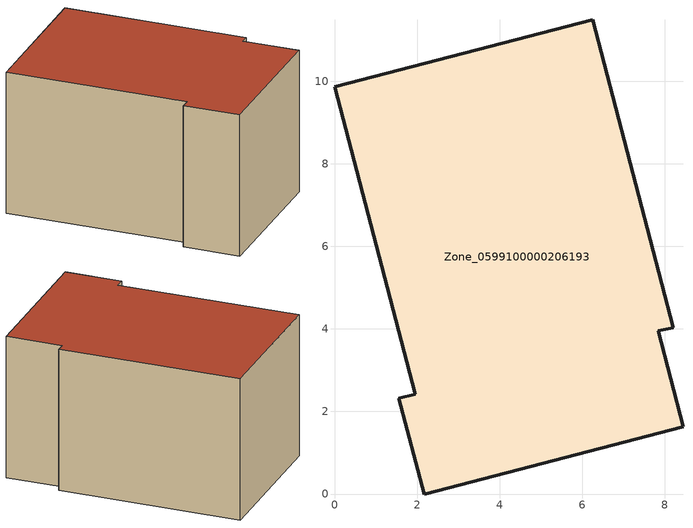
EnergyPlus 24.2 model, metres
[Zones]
Zone_0599100000206193
 floor ground (C_G): 1.56,2.32 1.96,2.42 0,9.86 6.25,11.48 8.2,4.03 7.84,3.95 8.44,1.63 2.17,0 z3.27
 wall outside (C_F): 1.96,2.42 1.56,2.32 2.17,0 8.44,1.63 7.84,3.95 8.2,4.03 6.25,11.48 0,9.86 1.96,2.42 z3.27:9.45
 roof outside (C_R): 6.25,11.48 0,9.86 1.96,2.42 1.56,2.32 2.17,0 8.44,1.63 7.84,3.95 8.2,4.03 z9.45
[BUILDING]
Pand.0599100000206193: North Axis=0; Terrain=City; Loads Convergence Tolerance Value=0.04; Temperature Convergence Tolerance Value=0.4; Solar Distribution=FullExterior; Maximum Number of Warmup Days=25; Minimum Number of Warmup Days=1
[Site:Location]
Rotterdam.The.Hague.AP_ZH_NLD Design_Conditions: Latitude=51.96; Longitude=4.45; Time Zone=1; Elevation=-4.5
[SITE:GROUNDTEMPERATURE:BUILDINGSURFACE]
18, 18, 18, 18, 18, 18, 18, 18, 18, 18, 18, 18
[MATERIAL] Thermal Absorptance=0.9; Solar Absorptance=0.7; Visible Absorptance=0.7
Name | Roughness | Thickness | Conductivity | Density | Specific Heat
G.TI.1946-1964 | MediumSmooth | 0.15 | 1 | 540 | 1210
F.TI.1946-1964 | Rough | 0.3 | 0.857143 | 1920 | 840
R.TI.1946-1964 | MediumRough | 0.2 | 0.277778 | 1500 | 1000
[CONSTRUCTION]
C_G: G.TI.1946-1964
C_F: F.TI.1946-1964
C_R: R.TI.1946-1964
[ZONE]
Zone_0599100000206193: Type=1; Multiplier=1; Ceiling Height=Autocalculate; Volume=Autocalculate; Floor Area=autocalculate; Part of Total Floor Area=Yes
[ZONEINFILTRATION:DESIGNFLOWRATE]
Infil_Zone_0599100000206193: Zone or ZoneList or Space or SpaceList=Zone_0599100000206193; Schedule=AlwaysOn; Design Flow Rate Calculation Method=Flow/Area; Flow Rate per Floor Area=0.003; Constant Term Coefficient=1; Temperature Term Coefficient=0; Velocity Term Coefficient=0; Velocity Squared Term Coefficient=0
[HVACTEMPLATE:ZONE:IDEALLOADSAIRSYSTEM]
Zone_0599100000206193: Maximum Heating Supply Air Temperature=50; Minimum Cooling Supply Air Temperature=13; Maximum Heating Supply Air Humidity Ratio=0.0156; Minimum Cooling Supply Air Humidity Ratio=0.0077; Heating Limit=NoLimit; Cooling Limit=NoLimit; Dehumidification Control Type=ConstantSensibleHeatRatio; Cooling Sensible Heat Ratio=0.7; Dehumidification Setpoint=60; Humidification Control Type=None; Humidification Setpoint=30; Outdoor Air Method=None; Outdoor Air Flow Rate per Person=0.00944; Outdoor Air Flow Rate per Zone Floor Area=0; Outdoor Air Flow Rate per Zone=0; Demand Controlled Ventilation Type=None; Outdoor Air Economizer Type=NoEconomizer; Heat Recovery Type=None; Sensible Heat Recovery Effectiveness=0.7; Latent Heat Recovery Effectiveness=0.65
[ZONECONTROL:THERMOSTAT]
ThermostatControl_Zone_0599100000206193: Zone or ZoneList=Zone_0599100000206193; Control Type Schedule=DualSetpointControlType; Control 1=Thermostat_Zone_0599100000206193; Temperature Difference Between Cutout And Setpoint=0
[THERMOSTATSETPOINT:DUALSETPOINT]
Thermostat_Zone_0599100000206193: Heating Setpoint Temperature Schedule=HeatingSetpoint_Zone_0599100000206193; Cooling Setpoint Temperature Schedule=CoolingSetpoint_Zone_0599100000206193
[SCHEDULE:COMPACT]
HeatingSetpoint_Zone_0599100000206193: Through: 12/31, For: AllDays, Until: 24:00, 21
CoolingSetpoint_Zone_0599100000206193: Through: 12/31, For: AllDays, Until: 24:00, 24
DualSetpointControlType: Through: 12/31, For: AllDays, Until: 24:00, 4
AlwaysOn: Through: 12/31, For: AllDays, Until: 24:00, 1
